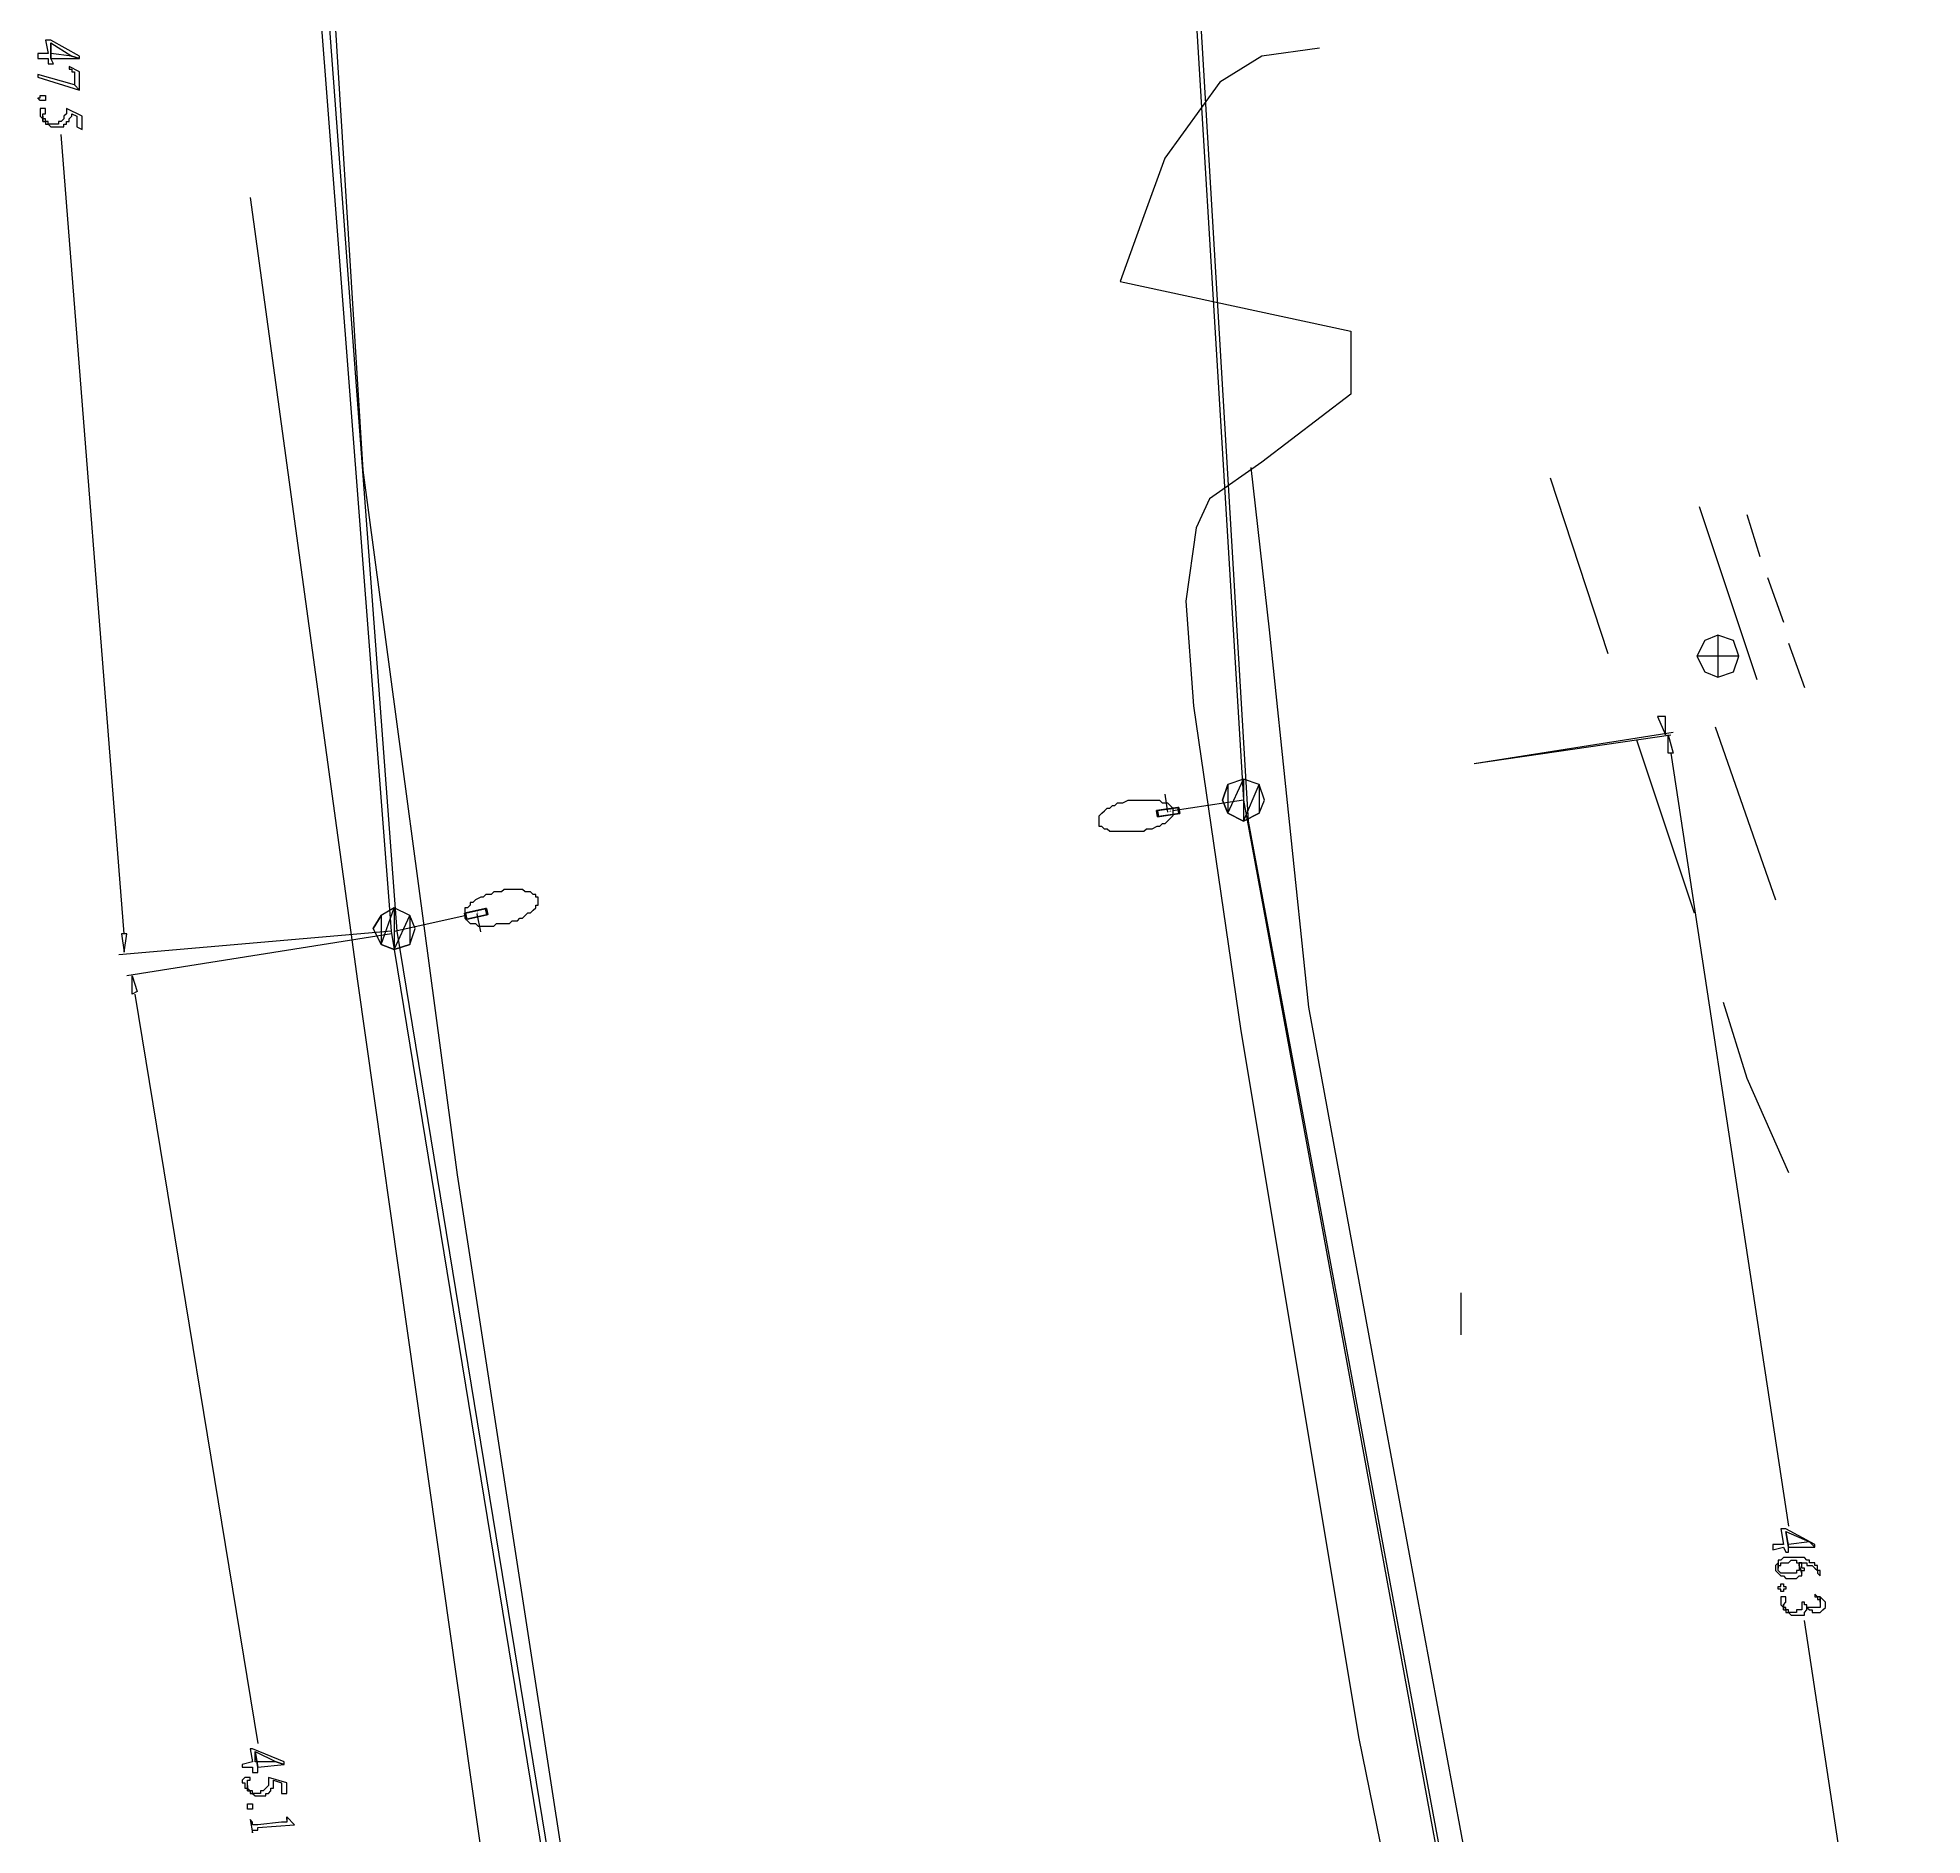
# Model space of a CAD drawing. Extents: x 212106 to 638151, y -1311344 to 1260505.
# Drawn here: x 267105 to 318461, y -919280 to -870281 of the extents above; entities that cross this region are included whole.
import ezdxf

# ---------------------------------------------------------------- set-up
doc = ezdxf.new("R2010")
doc.units = 0
doc.header["$MEASUREMENT"] = 0
for name, color, linetype in [('at_Entity', 7, 'Continuous'), ('DLXLUM01', 3, 'Continuous'), ('DLXLUMEX', 2, 'Continuous'), ('DLXSCENE', 7, 'Continuous')]:
    doc.layers.add(name, color=color, linetype=linetype)

# ---------------------------------------------------------------- blocks, each defined once
blk = doc.blocks.new('*U3')
for p, q in [((250, 123), (-333, 37)), ((-333, 37), (250, 123)), ((-304, 41), (-333, 37)), ((-333, 37), (-304, 41)), ((-333, 37), (-308, -131)), ((-308, -131), (-333, 37)), ((279, 127), (-304, 41)), ((-304, 41), (279, 127)), ((-304, 41), (-279, -127)), ((-279, -127), (-304, 41)), ((279, 127), (250, 123)), ((250, 123), (279, 127)), ((274, -45), (250, 123)), ((250, 123), (274, -45)), ((304, -41), (279, 127)), ((279, 127), (304, -41)), ((-308, -131), (274, -45)), ((274, -45), (-308, -131)), ((-279, -127), (-308, -131)), ((-308, -131), (-279, -127)), ((-279, -127), (304, -41)), ((304, -41), (-279, -127)), ((274, -45), (304, -41)), ((304, -41), (274, -45))]:
    blk.add_line(p, q)
at = {"color": 1}
blk.add_line((-29, -4), (-102, 490), dxfattribs=at)
at = {"layer": 'DLXLUMEX', "color": 7}
blk.add_text('1', height=100, dxfattribs=at).set_placement((0, 0))
blk = doc.blocks.new('*U28')
for p, q in [((270, 146), (-306, 20)), ((-306, 20), (270, 146)), ((-277, 26), (-306, 20)), ((-306, 20), (-277, 26)), ((-306, 20), (-270, -146)), ((-270, -146), (-306, 20)), ((299, 152), (-277, 26)), ((-277, 26), (299, 152)), ((-277, 26), (-241, -140)), ((-241, -140), (-277, 26)), ((270, 146), (299, 152)), ((299, 152), (270, 146)), ((306, -20), (270, 146)), ((270, 146), (306, -20)), ((335, -14), (299, 152)), ((299, 152), (335, -14)), ((-270, -146), (306, -20)), ((306, -20), (-270, -146)), ((-270, -146), (-241, -140)), ((-241, -140), (-270, -146)), ((-241, -140), (335, -14)), ((335, -14), (-241, -140)), ((306, -20), (335, -14)), ((335, -14), (306, -20))]:
    blk.add_line(p, q)
at = {"color": 1}
blk.add_line((29, 6), (136, -482), dxfattribs=at)
at = {"layer": 'DLXLUMEX', "color": 7}
blk.add_text('1', height=100, dxfattribs=at).set_placement((0, 0))
blk = doc.blocks.new('*U97')
for p, q in [((-57825, -920233), (-60539, -874732)), ((-84610, -875374), (-81039, -923233)), ((-49468, -965160), (-57825, -920233)), ((-81039, -923233), (-73753, -967732))]:
    blk.add_line(p, q)

msp = doc.modelspace()

# ---------------------------------------------------------------- linework, layer by layer
at = {"layer": 'at_Entity', "color": 1}
for p, q in [((297247, -846136), (299961, -891066)), ((276748, -894638), (273105, -847351)), ((299961, -891066), (308318, -936565)), ((284033, -939136), (276748, -894638)), ((305889, -904494), (305889, -905637))]:
    msp.add_line(p, q, dxfattribs=at)
at = {"layer": 'at_Entity', "color": 0}
for p, q in [((274462, -857782), (275962, -882067)), ((267462, -870353), (267319, -870353)), ((267319, -870353), (267391, -870710)), ((268248, -870781), (267462, -870353)), ((267462, -870853), (267462, -870424)), ((267462, -870424), (268034, -870781)), ((267462, -870710), (267462, -870424)), ((267462, -870424), (267462, -870853)), ((267391, -870710), (267105, -870710)), ((267105, -870710), (267105, -870853)), ((267105, -870853), (267391, -870853)), ((267391, -870853), (267391, -870996)), ((268034, -870781), (267462, -870710)), ((267534, -870996), (267462, -870853)), ((267462, -870853), (268248, -870853)), ((268034, -870781), (268248, -870853)), ((268248, -870853), (268034, -870781)), ((268248, -870853), (268248, -870781)), ((300461, -870781), (299318, -871495)), ((302032, -870567), (300461, -870781)), ((268105, -871567), (267105, -871281)), ((267105, -871281), (267105, -871353)), ((267105, -871353), (267105, -871353)), ((267105, -871353), (268248, -871710)), ((267391, -870996), (267534, -870996)), ((268248, -871210), (267962, -871067)), ((267962, -871067), (267962, -871138)), ((267962, -871138), (268034, -871138)), ((268034, -871138), (268034, -871138)), ((268034, -871138), (268034, -871210)), ((268034, -871210), (268105, -871210)), ((268105, -871210), (268105, -871210)), ((268105, -871210), (268105, -871210)), ((268105, -871210), (268105, -871281)), ((268105, -871281), (268105, -871281)), ((268105, -871281), (268105, -871353)), ((268105, -871353), (268105, -871567)), ((268248, -871710), (268248, -871210)), ((299318, -871495), (297818, -873567)), ((267176, -871995), (267105, -871924)), ((267105, -871924), (267105, -871924)), ((267105, -871924), (267176, -871924)), ((267176, -871924), (267176, -871853)), ((267176, -871853), (267176, -871853)), ((267176, -871853), (267176, -871853)), ((267176, -871853), (267248, -871853)), ((267248, -871995), (267176, -871995)), ((267176, -871995), (267176, -871995)), ((267176, -871995), (267176, -871995)), ((267176, -871995), (267176, -871995)), ((267248, -871853), (267248, -871853)), ((267248, -871853), (267248, -871853)), ((267248, -871853), (267319, -871853)), ((267319, -871995), (267248, -871995)), ((267248, -871995), (267248, -871995)), ((267248, -871995), (267248, -871995)), ((267319, -871853), (267319, -871853)), ((267319, -871853), (267319, -871924)), ((267319, -871924), (267319, -871995)), ((267319, -871924), (267319, -871924)), ((267319, -871924), (267319, -871924)), ((267319, -871924), (267319, -871924)), ((267319, -871924), (267319, -871924)), ((268248, -871710), (268105, -871567)), ((268105, -871567), (268248, -871710)), ((268248, -871710), (268248, -871710)), ((267248, -872210), (267176, -872210)), ((267176, -872210), (267176, -872210)), ((267176, -872210), (267176, -872281)), ((267176, -872281), (267176, -872281)), ((267176, -872281), (267176, -872281)), ((267176, -872281), (267176, -872353)), ((267176, -872353), (267176, -872353)), ((267176, -872353), (267176, -872424)), ((267176, -872424), (267176, -872424)), ((267176, -872424), (267176, -872424)), ((267176, -872424), (267248, -872495)), ((267319, -872210), (267248, -872210)), ((267248, -872210), (267248, -872210)), ((267248, -872210), (267248, -872210)), ((267248, -872424), (267248, -872353)), ((267248, -872353), (267319, -872353)), ((267248, -872567), (267248, -872424)), ((267248, -872424), (267248, -872424)), ((267248, -872424), (267248, -872424)), ((267248, -872495), (267248, -872424)), ((267248, -872424), (267248, -872424)), ((267248, -872424), (267248, -872567)), ((267248, -872495), (267248, -872495)), ((267248, -872495), (267248, -872495)), ((267248, -872495), (267248, -872567)), ((267319, -872495), (267248, -872495)), ((267319, -872210), (267319, -872210)), ((267319, -872210), (267319, -872210)), ((267319, -872281), (267319, -872210)), ((267319, -872353), (267319, -872281)), ((267319, -872281), (267319, -872281)), ((267319, -872281), (267319, -872281)), ((267319, -872281), (267319, -872281)), ((267319, -872567), (267319, -872495)), ((267319, -872495), (267319, -872495)), ((267819, -872495), (267748, -872567)), ((267891, -872353), (267819, -872424)), ((267819, -872424), (267819, -872424)), ((267819, -872424), (267819, -872424)), ((267819, -872424), (267819, -872495)), ((267819, -872495), (267819, -872495)), ((267819, -872495), (267819, -872495)), ((268319, -872424), (267891, -872210)), ((267891, -872210), (267891, -872210)), ((267891, -872210), (267891, -872281)), ((267891, -872281), (267891, -872281)), ((267891, -872281), (267891, -872353)), ((267891, -872353), (267891, -872353)), ((267891, -872353), (267891, -872353)), ((267962, -872495), (268034, -872424)), ((267962, -872567), (267962, -872495)), ((267962, -872495), (267962, -872495)), ((268034, -872424), (268034, -872353)), ((268034, -872353), (268034, -872353)), ((268034, -872353), (268176, -872424)), ((268034, -872424), (268034, -872424)), ((268034, -872424), (268034, -872424)), ((268176, -872424), (268176, -872710)), ((268319, -872781), (268319, -872424)), ((267248, -872567), (267248, -872567)), ((267248, -872567), (267319, -872567)), ((267391, -872567), (267319, -872567)), ((267319, -872567), (267319, -872567)), ((267319, -872567), (267319, -872638)), ((267319, -872638), (267319, -872638)), ((267319, -872638), (267391, -872638)), ((267391, -872638), (267391, -872567)), ((267462, -872638), (267391, -872638)), ((267391, -872638), (267391, -872638)), ((267391, -872638), (267462, -872710)), ((267534, -872638), (267462, -872638)), ((267462, -872638), (267462, -872638)), ((267462, -872710), (267462, -872710)), ((267462, -872710), (267462, -872710)), ((267462, -872710), (267462, -872710)), ((267462, -872710), (267534, -872710)), ((267605, -872638), (267534, -872638)), ((267534, -872638), (267534, -872638)), ((267534, -872638), (267534, -872638)), ((267534, -872710), (267534, -872710)), ((267534, -872710), (267605, -872710)), ((267676, -872638), (267605, -872638)), ((267605, -872638), (267605, -872638)), ((267605, -872710), (267605, -872710)), ((267605, -872710), (267676, -872710)), ((267748, -872567), (267676, -872567)), ((267676, -872567), (267676, -872638)), ((267676, -872710), (267676, -872710)), ((267676, -872710), (267748, -872710)), ((267748, -872567), (267748, -872567)), ((267748, -872567), (267748, -872567)), ((267748, -872567), (267748, -872567)), ((267748, -872710), (267748, -872710)), ((267748, -872710), (267748, -872710)), ((267748, -872710), (267819, -872710)), ((269462, -894709), (267748, -872924)), ((267819, -872710), (267819, -872638)), ((267819, -872638), (267891, -872638)), ((267891, -872638), (267891, -872567)), ((267891, -872567), (267962, -872567)), ((267891, -872638), (267891, -872638)), ((267891, -872638), (267891, -872638)), ((267962, -872567), (267962, -872567)), ((267962, -872567), (267962, -872567)), ((268176, -872710), (268319, -872781)), ((297818, -873567), (297247, -875138)), ((272891, -874638), (275819, -895995)), ((297247, -875138), (296604, -876924)), ((296604, -876924), (302890, -878281)), ((302890, -878281), (302890, -879995)), ((302890, -879995), (300461, -881852)), ((275962, -882067), (278533, -901280)), ((300461, -881852), (299033, -882852)), ((300675, -886424), (300175, -881995)), ((308318, -882281), (309889, -887066)), ((299033, -882852), (298675, -883638)), ((313961, -887781), (312389, -883067)), ((313675, -883281), (314032, -884424)), ((298675, -883638), (298390, -885638)), ((314246, -884995), (314675, -886209)), ((298390, -885638), (298604, -888495)), ((301747, -896709), (300675, -886424)), ((312532, -886709), (312318, -887138)), ((312889, -886566), (312532, -886709)), ((313318, -886709), (312889, -886566)), ((312889, -886566), (312889, -887709)), ((313461, -887138), (313318, -886709)), ((314818, -886781), (315246, -887995)), ((312318, -887138), (312532, -887566)), ((313461, -887138), (312318, -887138)), ((313318, -887566), (313461, -887138)), ((312532, -887566), (312889, -887709)), ((312889, -887709), (313318, -887566)), ((312889, -887709), (312889, -887709)), ((298604, -888495), (299890, -897352)), ((311461, -888781), (311246, -888781)), ((311246, -888781), (311461, -889281)), ((311461, -889281), (311461, -888781)), ((306247, -890066), (311675, -889209)), ((306247, -890066), (311604, -889281)), ((310675, -889424), (312246, -894138)), ((311532, -889781), (311532, -889281)), ((311532, -889281), (311675, -889781)), ((312818, -889066), (314461, -893781)), ((311675, -889781), (311532, -889781)), ((311604, -889781), (314818, -910851)), ((299961, -890495), (299533, -890638)), ((299961, -890495), (299533, -890638)), ((299533, -891423), (299961, -890495)), ((299533, -891423), (299961, -890495)), ((299961, -890495), (299533, -890638)), ((299961, -890495), (299533, -890638)), ((299961, -890495), (299533, -890638)), ((299533, -891423), (299961, -890495)), ((299533, -891423), (299961, -890495)), ((299961, -890495), (299533, -890638)), ((300390, -890638), (299961, -890495)), ((300390, -890638), (299961, -890495)), ((299961, -890495), (299961, -891638)), ((299961, -890495), (299961, -891638)), ((300390, -890638), (299961, -890495)), ((300390, -890638), (299961, -890495)), ((300390, -890638), (299961, -890495)), ((299961, -890495), (299961, -891638)), ((299961, -890495), (299961, -891638)), ((300390, -890638), (299961, -890495)), ((299533, -890638), (299390, -891066)), ((299390, -891066), (299533, -890638)), ((299533, -890638), (299390, -891066)), ((299533, -890638), (299390, -891066)), ((299390, -891066), (299533, -890638)), ((299533, -890638), (299390, -891066)), ((299533, -890638), (299533, -891423)), ((299533, -890638), (299533, -891423)), ((299533, -890638), (299533, -891423)), ((299533, -890638), (299533, -891423)), ((299961, -891638), (300390, -890638)), ((299961, -891638), (300390, -890638)), ((299961, -891638), (300390, -890638)), ((299961, -891638), (300390, -890638)), ((300533, -891066), (300390, -890638)), ((300533, -891066), (300390, -890638)), ((300390, -890638), (300390, -891423)), ((300390, -890638), (300390, -891423)), ((300533, -891066), (300390, -890638)), ((300533, -891066), (300390, -890638)), ((300533, -891066), (300390, -890638)), ((300390, -890638), (300390, -891423)), ((300390, -890638), (300390, -891423)), ((300533, -891066), (300390, -890638)), ((296033, -891495), (296104, -891423)), ((296033, -891638), (296033, -891495)), ((296104, -891423), (296176, -891352)), ((296176, -891352), (296247, -891281)), ((296247, -891281), (296318, -891281)), ((296318, -891281), (296390, -891209)), ((296390, -891209), (296461, -891209)), ((296461, -891209), (296533, -891138)), ((296533, -891138), (296604, -891138)), ((296604, -891138), (296675, -891138)), ((296675, -891138), (296818, -891066)), ((296818, -891066), (296890, -891066)), ((296890, -891066), (296961, -891066)), ((296961, -891066), (297104, -891066)), ((297104, -891066), (297175, -891066)), ((297175, -891066), (297247, -891066)), ((297247, -891066), (297390, -891066)), ((297390, -891066), (297461, -891066)), ((297461, -891066), (297533, -891066)), ((297533, -891066), (297604, -891066)), ((297604, -891066), (297675, -891066)), ((297675, -891066), (297747, -891138)), ((297747, -891138), (297818, -891138)), ((297818, -891138), (297890, -891138)), ((297890, -891138), (297961, -891209)), ((297961, -891209), (298033, -891281)), ((298033, -891495), (297961, -891566)), ((299961, -891066), (298033, -891352)), ((298033, -891281), (298033, -891352)), ((298033, -891352), (298033, -891423)), ((298033, -891423), (298033, -891495)), ((299390, -891066), (299533, -891423)), ((299533, -891423), (299390, -891066)), ((299390, -891066), (299533, -891423)), ((299390, -891066), (299533, -891423)), ((299533, -891423), (299390, -891066)), ((299390, -891066), (299533, -891423)), ((299533, -891423), (299961, -891638)), ((299961, -891638), (299533, -891423)), ((299533, -891423), (299961, -891638)), ((299533, -891423), (299961, -891638)), ((299961, -891638), (299533, -891423)), ((299533, -891423), (299961, -891638)), ((299961, -891638), (300390, -891423)), ((300390, -891423), (299961, -891638)), ((299961, -891638), (300390, -891423)), ((299961, -891638), (300390, -891423)), ((300390, -891423), (299961, -891638)), ((299961, -891638), (300390, -891423)), ((300390, -891423), (300533, -891066)), ((300390, -891423), (300533, -891066)), ((300390, -891423), (300533, -891066)), ((300390, -891423), (300533, -891066)), ((300390, -891423), (300533, -891066)), ((300390, -891423), (300533, -891066)), ((296033, -891709), (296033, -891638)), ((296033, -891638), (296033, -891638)), ((296033, -891781), (296033, -891709)), ((296104, -891781), (296033, -891781)), ((296176, -891852), (296104, -891781)), ((296247, -891852), (296176, -891852)), ((296318, -891923), (296247, -891852)), ((296390, -891923), (296318, -891923)), ((296461, -891923), (296390, -891923)), ((296533, -891923), (296461, -891923)), ((296675, -891923), (296533, -891923)), ((296747, -891923), (296675, -891923)), ((296818, -891923), (296747, -891923)), ((296890, -891923), (296818, -891923)), ((297033, -891923), (296890, -891923)), ((297104, -891923), (297033, -891923)), ((297247, -891923), (297104, -891923)), ((297318, -891852), (297247, -891923)), ((297390, -891852), (297318, -891852)), ((297461, -891852), (297390, -891852)), ((297604, -891781), (297461, -891852)), ((297675, -891781), (297604, -891781)), ((297747, -891709), (297675, -891781)), ((297818, -891709), (297747, -891709)), ((297890, -891638), (297818, -891709)), ((297961, -891566), (297890, -891638)), ((299961, -891638), (299961, -891638)), ((299961, -891638), (299961, -891638)), ((299961, -891638), (299961, -891638)), ((279533, -893566), (279462, -893638)), ((279605, -893566), (279533, -893566)), ((279747, -893566), (279605, -893566)), ((279819, -893495), (279747, -893566)), ((279962, -893495), (279819, -893495)), ((280033, -893495), (279962, -893495)), ((280176, -893495), (280033, -893495)), ((280247, -893495), (280176, -893495)), ((280319, -893495), (280247, -893495)), ((280390, -893566), (280319, -893495)), ((280533, -893566), (280390, -893566)), ((280605, -893638), (280533, -893566)), ((276819, -893995), (276462, -894209)), ((276819, -893995), (276462, -894209)), ((276462, -894995), (276819, -893995)), ((276462, -894995), (276819, -893995)), ((276819, -893995), (276462, -894209)), ((276819, -893995), (276462, -894209)), ((276819, -893995), (276462, -894209)), ((276462, -894995), (276819, -893995)), ((276462, -894995), (276819, -893995)), ((276819, -893995), (276462, -894209)), ((277248, -894209), (276819, -893995)), ((277248, -894209), (276819, -893995)), ((276819, -893995), (276819, -895138)), ((276819, -893995), (276819, -895138)), ((277248, -894209), (276819, -893995)), ((277248, -894209), (276819, -893995)), ((277248, -894209), (276819, -893995)), ((276819, -893995), (276819, -895138)), ((276819, -893995), (276819, -895138)), ((277248, -894209), (276819, -893995)), ((278819, -893995), (278747, -893995)), ((278747, -893995), (278747, -894066)), ((278747, -894066), (278747, -894138)), ((278890, -893923), (278819, -893995)), ((278962, -893852), (278890, -893852)), ((278890, -893852), (278890, -893923)), ((279033, -893781), (278962, -893852)), ((279176, -893709), (279033, -893781)), ((279247, -893709), (279176, -893709)), ((279319, -893638), (279247, -893709)), ((279462, -893638), (279319, -893638)), ((280533, -894138), (280605, -894066)), ((280676, -893638), (280605, -893638)), ((280605, -894066), (280676, -893995)), ((280676, -893709), (280676, -893638)), ((280747, -893709), (280676, -893709)), ((280676, -893995), (280676, -893923)), ((280676, -893923), (280747, -893923)), ((280747, -893781), (280747, -893709)), ((280747, -893852), (280747, -893781)), ((280747, -893781), (280747, -893781)), ((280747, -893923), (280747, -893852)), ((276462, -894209), (276248, -894566)), ((276248, -894566), (276462, -894209)), ((276462, -894209), (276248, -894566)), ((276462, -894209), (276248, -894566)), ((276248, -894566), (276462, -894209)), ((276462, -894209), (276248, -894566)), ((276248, -894566), (276462, -894995)), ((276462, -894995), (276248, -894566)), ((276248, -894566), (276462, -894995)), ((276248, -894566), (276462, -894995)), ((276462, -894995), (276248, -894566)), ((276248, -894566), (276462, -894995)), ((276462, -894209), (276462, -894995)), ((276462, -894209), (276462, -894995)), ((276462, -894209), (276462, -894995)), ((276462, -894209), (276462, -894995)), ((276819, -895138), (277248, -894209)), ((276819, -895138), (277248, -894209)), ((276819, -895138), (277248, -894209)), ((276819, -895138), (277248, -894209)), ((276819, -894638), (278747, -894209)), ((277390, -894566), (277248, -894209)), ((277390, -894566), (277248, -894209)), ((277248, -894209), (277248, -894995)), ((277248, -894209), (277248, -894995)), ((277390, -894566), (277248, -894209)), ((277390, -894566), (277248, -894209)), ((277390, -894566), (277248, -894209)), ((277248, -894209), (277248, -894995)), ((277248, -894209), (277248, -894995)), ((277390, -894566), (277248, -894209)), ((277248, -894995), (277390, -894566)), ((277248, -894995), (277390, -894566)), ((277248, -894995), (277390, -894566)), ((277248, -894995), (277390, -894566)), ((277248, -894995), (277390, -894566)), ((277248, -894995), (277390, -894566)), ((278747, -894138), (278747, -894209)), ((278747, -894209), (278747, -894281)), ((278747, -894281), (278819, -894352)), ((278819, -894352), (278890, -894423)), ((278890, -894423), (278962, -894423)), ((278962, -894423), (279033, -894423)), ((279033, -894423), (279105, -894495)), ((279105, -894495), (279247, -894495)), ((279247, -894495), (279319, -894495)), ((279319, -894495), (279390, -894495)), ((279390, -894495), (279533, -894495)), ((279533, -894495), (279605, -894423)), ((279605, -894423), (279747, -894423)), ((279747, -894423), (279819, -894423)), ((279819, -894423), (279962, -894423)), ((279962, -894423), (280033, -894352)), ((280033, -894352), (280176, -894352)), ((280176, -894352), (280247, -894281)), ((280247, -894281), (280319, -894281)), ((280319, -894281), (280390, -894209)), ((280390, -894209), (280462, -894138)), ((280462, -894138), (280533, -894138)), ((276748, -894638), (269319, -895280)), ((269533, -894709), (269391, -894709)), ((269391, -894709), (269462, -895209)), ((269462, -895209), (269533, -894709)), ((276748, -894709), (269533, -895852)), ((276462, -894995), (276819, -895138)), ((276819, -895138), (276462, -894995)), ((276462, -894995), (276819, -895138)), ((276462, -894995), (276819, -895138)), ((276819, -895138), (276462, -894995)), ((276462, -894995), (276819, -895138)), ((276819, -895138), (277248, -894995)), ((277248, -894995), (276819, -895138)), ((276819, -895138), (277248, -894995)), ((276819, -895138), (277248, -894995)), ((277248, -894995), (276819, -895138)), ((276819, -895138), (277248, -894995)), ((276819, -895138), (276819, -895138)), ((276819, -895138), (276819, -895138)), ((276819, -895138), (276819, -895138)), ((269676, -896352), (269676, -895852)), ((269676, -895852), (269819, -896280)), ((275819, -895995), (277390, -907066)), ((269819, -896280), (269676, -896352)), ((269748, -896352), (273105, -916780)), ((313032, -896566), (313675, -898638)), ((303818, -907994), (301747, -896709)), ((299890, -897352), (303104, -916637)), ((313675, -898638), (314818, -901209)), ((278533, -901280), (283533, -933708)), ((277390, -907066), (280605, -929708)), ((307604, -928422), (303818, -907994)), ((314746, -910923), (314604, -910923)), ((314604, -910923), (314675, -911351)), ((315532, -911351), (314746, -910923)), ((314818, -911423), (314746, -910994)), ((314746, -910994), (315389, -911280)), ((314818, -911351), (314746, -910994)), ((314746, -910994), (314818, -911423)), ((314675, -911351), (314389, -911351)), ((314389, -911351), (314389, -911494)), ((314389, -911494), (314675, -911423)), ((314675, -911423), (314746, -911566)), ((315389, -911280), (314818, -911351)), ((314818, -911566), (314818, -911423)), ((314818, -911423), (315532, -911423)), ((315389, -911280), (315532, -911423)), ((315532, -911423), (315389, -911280)), ((315532, -911423), (315532, -911351)), ((314532, -911851), (314461, -911923)), ((314461, -911923), (314461, -911923)), ((314461, -911923), (314461, -911923)), ((314461, -911923), (314461, -911994)), ((314461, -911994), (314461, -911994)), ((314461, -911994), (314461, -911994)), ((314461, -911994), (314461, -912066)), ((314461, -912066), (314461, -912066)), ((314461, -912066), (314532, -912137)), ((314604, -911780), (314532, -911780)), ((314532, -911780), (314532, -911780)), ((314532, -911780), (314532, -911851)), ((314532, -911994), (314532, -911851)), ((314532, -911851), (314532, -911851)), ((314532, -911851), (314532, -911851)), ((314532, -911851), (314532, -911994)), ((314532, -911994), (314532, -911923)), ((314532, -911923), (314532, -911923)), ((314532, -911923), (314532, -911923)), ((314532, -911923), (314604, -911923)), ((314532, -912066), (314532, -911994)), ((314532, -911994), (314532, -911994)), ((314532, -911994), (314532, -911994)), ((314604, -912137), (314532, -912066)), ((314532, -912066), (314532, -912066)), ((314532, -912066), (314532, -912066)), ((314675, -911709), (314604, -911780)), ((314604, -911780), (314604, -911780)), ((314604, -911923), (314604, -911851)), ((314604, -911851), (314675, -911851)), ((314604, -911923), (314604, -911923)), ((314746, -911709), (314675, -911709)), ((314675, -911709), (314675, -911709)), ((314675, -911709), (314675, -911709)), ((314675, -911851), (314675, -911851)), ((314675, -911851), (314675, -911851)), ((314675, -911851), (314746, -911851)), ((314746, -911566), (314818, -911566)), ((314818, -911709), (314746, -911709)), ((314746, -911709), (314746, -911709)), ((314746, -911851), (314746, -911851)), ((314746, -911851), (314818, -911851)), ((314889, -911709), (314818, -911709)), ((314818, -911709), (314818, -911709)), ((314818, -911851), (314889, -911780)), ((314818, -911851), (314818, -911851)), ((314961, -911709), (314889, -911709)), ((314889, -911709), (314889, -911709)), ((314889, -911709), (314889, -911709)), ((314889, -911780), (314889, -911780)), ((314889, -911780), (314889, -911780)), ((314889, -911780), (314889, -911780)), ((314889, -911780), (314961, -911780)), ((315032, -911709), (314961, -911709)), ((314961, -911709), (314961, -911709)), ((314961, -911780), (314961, -911780)), ((314961, -911780), (315032, -911780)), ((315103, -911709), (315032, -911709)), ((315032, -911709), (315032, -911709)), ((315032, -911780), (315032, -911851)), ((315032, -911851), (315103, -911851)), ((315103, -912066), (315032, -912066)), ((315032, -912066), (315032, -912137)), ((315175, -911709), (315103, -911709)), ((315103, -911709), (315103, -911709)), ((315175, -911851), (315103, -911851)), ((315103, -911851), (315103, -911851)), ((315103, -911851), (315103, -911923)), ((315103, -911851), (315103, -911851)), ((315103, -911851), (315103, -911923)), ((315103, -911923), (315103, -911851)), ((315103, -911851), (315103, -911851)), ((315103, -911851), (315175, -911851)), ((315175, -912137), (315103, -911923)), ((315103, -911923), (315103, -912066)), ((315103, -911923), (315103, -911923)), ((315103, -911923), (315103, -911923)), ((315103, -911923), (315175, -912137)), ((315103, -911923), (315103, -911923)), ((315246, -911709), (315175, -911709)), ((315175, -911709), (315175, -911709)), ((315175, -911994), (315175, -911851)), ((315175, -911851), (315175, -911851)), ((315175, -911851), (315246, -911851)), ((315246, -911994), (315175, -911994)), ((315175, -911994), (315175, -911994)), ((315175, -912137), (315175, -912066)), ((315175, -912066), (315246, -912066)), ((315318, -911780), (315246, -911709)), ((315246, -911709), (315246, -911709)), ((315246, -911709), (315246, -911709)), ((315246, -911851), (315246, -911851)), ((315246, -911851), (315246, -911851)), ((315246, -911851), (315318, -911851)), ((315246, -912066), (315246, -911994)), ((315246, -912066), (315246, -912066)), ((315389, -911780), (315318, -911780)), ((315318, -911780), (315318, -911780)), ((315318, -911851), (315318, -911851)), ((315318, -911851), (315318, -911923)), ((315318, -911923), (315389, -911923)), ((315389, -911851), (315389, -911780)), ((315389, -911780), (315389, -911780)), ((315461, -911851), (315389, -911851)), ((315389, -911923), (315389, -911923)), ((315389, -911923), (315461, -911923)), ((315532, -911851), (315461, -911851)), ((315461, -911851), (315461, -911851)), ((315461, -911923), (315461, -911923)), ((315461, -911923), (315461, -911923)), ((315461, -911923), (315532, -911994)), ((315532, -911923), (315532, -911851)), ((315603, -911923), (315532, -911923)), ((315532, -911923), (315532, -911923)), ((315532, -911994), (315532, -911994)), ((315532, -911994), (315532, -911994)), ((315532, -911994), (315603, -912066)), ((315603, -912066), (315603, -911923)), ((315675, -912066), (315603, -912066)), ((315603, -912066), (315603, -912066)), ((315603, -912066), (315603, -912066)), ((315603, -912066), (315603, -912066)), ((315603, -912066), (315603, -912137)), ((315675, -912209), (315675, -912066)), ((314532, -912137), (314532, -912137)), ((314532, -912137), (314532, -912137)), ((314532, -912137), (314532, -912137)), ((314532, -912137), (314604, -912209)), ((314532, -912566), (314532, -912494)), ((314532, -912494), (314532, -912494)), ((314532, -912494), (314604, -912494)), ((314604, -912566), (314532, -912566)), ((314532, -912566), (314532, -912566)), ((314532, -912566), (314532, -912566)), ((314675, -912137), (314604, -912137)), ((314604, -912137), (314604, -912137)), ((314604, -912137), (314604, -912137)), ((314604, -912209), (314604, -912209)), ((314604, -912209), (314675, -912209)), ((314604, -912494), (314604, -912423)), ((314604, -912423), (314604, -912423)), ((314604, -912423), (314675, -912423)), ((314604, -912494), (314604, -912494)), ((314604, -912637), (314604, -912566)), ((314604, -912566), (314604, -912566)), ((314746, -912137), (314675, -912137)), ((314675, -912137), (314675, -912137)), ((314675, -912209), (314675, -912209)), ((314675, -912209), (314675, -912209)), ((314675, -912209), (314746, -912280)), ((314675, -912423), (314675, -912494)), ((314675, -912494), (314675, -912494)), ((314675, -912494), (314746, -912494)), ((314746, -912566), (314675, -912566)), ((314675, -912566), (314675, -912637)), ((314818, -912137), (314746, -912137)), ((314746, -912137), (314746, -912137)), ((314746, -912280), (314746, -912280)), ((314746, -912280), (314818, -912280)), ((314746, -912494), (314746, -912566)), ((314746, -912494), (314746, -912494)), ((314746, -912494), (314746, -912494)), ((314746, -912494), (314746, -912494)), ((314746, -912494), (314746, -912494)), ((314889, -912137), (314818, -912137)), ((314818, -912137), (314818, -912137)), ((314818, -912137), (314818, -912137)), ((314818, -912280), (314818, -912280)), ((314818, -912280), (314818, -912280)), ((314818, -912280), (314889, -912280)), ((314961, -912137), (314889, -912137)), ((314889, -912137), (314889, -912137)), ((314889, -912280), (314889, -912280)), ((314889, -912280), (314961, -912280)), ((315032, -912137), (314961, -912137)), ((314961, -912137), (314961, -912137)), ((314961, -912280), (314961, -912280)), ((314961, -912280), (315032, -912280)), ((315032, -912137), (315032, -912137)), ((315032, -912280), (315103, -912209)), ((315032, -912280), (315032, -912280)), ((315103, -912209), (315103, -912209)), ((315103, -912209), (315103, -912209)), ((315103, -912209), (315175, -912209)), ((315175, -912209), (315175, -912137)), ((315175, -912137), (315175, -912137)), ((315175, -912137), (315175, -912137)), ((315603, -912137), (315603, -912137)), ((315603, -912137), (315675, -912209)), ((315675, -912209), (315675, -912209)), ((315675, -912209), (315675, -912209)), ((314675, -912637), (314604, -912637)), ((314675, -912780), (314604, -912780)), ((314604, -912780), (314604, -912851)), ((314604, -912851), (314604, -912851)), ((314604, -912851), (314604, -912851)), ((314604, -912851), (314604, -912923)), ((314604, -912923), (314604, -912923)), ((314604, -912923), (314604, -912994)), ((314604, -912994), (314604, -912994)), ((314604, -912994), (314604, -912994)), ((314604, -912994), (314675, -913066)), ((314746, -912780), (314675, -912780)), ((314675, -912780), (314675, -912780)), ((314675, -912780), (314675, -912780)), ((314675, -912994), (314746, -912923)), ((314675, -913137), (314675, -912994)), ((314675, -912994), (314675, -912994)), ((314675, -912994), (314675, -912994)), ((314675, -912994), (314675, -912994)), ((314675, -913066), (314675, -912994)), ((314675, -912994), (314675, -913137)), ((314675, -913066), (314675, -913066)), ((314675, -913066), (314675, -913137)), ((314746, -913066), (314675, -913066)), ((314746, -912851), (314746, -912780)), ((314746, -912923), (314746, -912851)), ((314746, -912851), (314746, -912851)), ((314746, -912851), (314746, -912851)), ((314746, -912851), (314746, -912851)), ((314746, -912923), (314746, -912923)), ((314746, -912923), (314746, -912923)), ((314746, -913137), (314746, -913066)), ((315246, -912923), (315175, -912923)), ((315175, -912923), (315175, -912923)), ((315175, -912923), (315175, -912923)), ((315175, -912923), (315175, -912994)), ((315175, -912994), (315175, -912994)), ((315175, -912994), (315175, -912994)), ((315175, -912994), (315175, -913066)), ((315175, -913066), (315175, -913066)), ((315175, -913066), (315175, -913066)), ((315175, -913066), (315175, -913137)), ((315246, -912994), (315246, -912923)), ((315246, -912923), (315246, -912923)), ((315246, -912923), (315246, -912923)), ((315318, -912994), (315246, -912994)), ((315246, -912994), (315246, -912994)), ((315318, -913066), (315318, -912994)), ((315318, -912994), (315318, -912994)), ((315389, -913066), (315318, -913066)), ((315318, -913137), (315318, -913066)), ((315318, -913066), (315318, -913066)), ((315318, -913066), (315389, -913137)), ((315461, -913066), (315389, -913066)), ((315389, -913066), (315389, -913066)), ((315389, -913066), (315389, -913066)), ((315389, -913066), (315389, -913066)), ((315532, -913066), (315461, -913066)), ((315461, -913066), (315461, -913066)), ((315603, -912780), (315532, -912709)), ((315532, -912709), (315532, -912709)), ((315532, -912709), (315532, -912780)), ((315532, -912780), (315532, -912780)), ((315532, -912780), (315532, -912780)), ((315532, -912780), (315603, -912780)), ((315603, -913066), (315532, -913066)), ((315532, -913066), (315532, -913066)), ((315675, -912780), (315603, -912780)), ((315603, -912780), (315603, -912780)), ((315603, -912780), (315603, -912780)), ((315603, -912780), (315603, -912851)), ((315603, -912851), (315675, -912851)), ((315675, -913066), (315603, -913066)), ((315603, -913066), (315603, -913066)), ((315603, -913066), (315603, -913066)), ((315675, -912923), (315675, -912780)), ((315746, -912851), (315675, -912780)), ((315675, -912780), (315675, -912780)), ((315675, -912780), (315675, -912923)), ((315675, -912851), (315675, -912851)), ((315675, -912851), (315675, -912923)), ((315675, -912923), (315675, -912923)), ((315675, -912923), (315675, -912923)), ((315675, -912923), (315675, -912994)), ((315675, -912994), (315675, -912994)), ((315675, -912994), (315675, -912994)), ((315675, -912994), (315675, -913066)), ((315818, -912923), (315746, -912851)), ((315746, -912851), (315746, -912851)), ((315746, -912851), (315746, -912851)), ((315746, -912851), (315746, -912851)), ((315746, -913137), (315818, -913066)), ((315818, -912994), (315818, -912923)), ((315818, -913066), (315818, -912994)), ((315818, -912994), (315818, -912994)), ((315818, -912994), (315818, -912994)), ((315818, -913066), (315818, -913066)), ((314675, -913137), (314675, -913137)), ((314675, -913137), (314675, -913137)), ((314675, -913137), (314746, -913137)), ((314818, -913137), (314746, -913137)), ((314746, -913137), (314746, -913137)), ((314746, -913137), (314746, -913208)), ((314746, -913208), (314746, -913208)), ((314746, -913208), (314818, -913208)), ((314818, -913208), (314818, -913137)), ((314818, -913137), (314818, -913137)), ((314818, -913137), (314818, -913137)), ((314889, -913208), (314818, -913208)), ((314818, -913208), (314818, -913208)), ((314818, -913208), (314818, -913208)), ((314818, -913208), (314889, -913280)), ((314961, -913208), (314889, -913208)), ((314889, -913208), (314889, -913208)), ((314889, -913280), (314889, -913280)), ((314889, -913280), (314961, -913280)), ((315032, -913208), (314961, -913208)), ((314961, -913208), (314961, -913208)), ((314961, -913208), (314961, -913208)), ((314961, -913280), (314961, -913280)), ((314961, -913280), (315032, -913280)), ((315103, -913137), (315032, -913137)), ((315032, -913137), (315032, -913208)), ((315032, -913280), (315032, -913280)), ((315032, -913280), (315032, -913280)), ((315032, -913280), (315103, -913280)), ((315175, -913137), (315103, -913137)), ((315103, -913137), (315103, -913137)), ((315103, -913137), (315103, -913137)), ((315103, -913280), (315103, -913280)), ((315103, -913280), (315175, -913280)), ((315175, -913280), (315175, -913280)), ((315175, -913280), (315246, -913280)), ((315246, -913208), (315318, -913137)), ((315246, -913280), (315246, -913208)), ((315246, -913208), (315246, -913208)), ((315246, -913208), (315246, -913208)), ((318461, -934494), (315246, -913423)), ((315318, -913137), (315318, -913137)), ((315318, -913137), (315318, -913137)), ((315389, -913137), (315389, -913137)), ((315389, -913137), (315461, -913137)), ((315461, -913137), (315461, -913208)), ((315461, -913208), (315461, -913208)), ((315461, -913208), (315532, -913208)), ((315532, -913208), (315532, -913208)), ((315532, -913208), (315603, -913208)), ((315603, -913208), (315603, -913208)), ((315603, -913208), (315603, -913208)), ((315603, -913208), (315675, -913208)), ((315675, -913208), (315746, -913137)), ((315675, -913208), (315675, -913208)), ((315746, -913137), (315746, -913137)), ((315746, -913137), (315746, -913137)), ((315746, -913137), (315746, -913137)), ((315746, -913137), (315746, -913137)), ((303104, -916637), (308032, -940850)), ((272962, -916923), (272891, -916923)), ((272891, -916923), (272962, -917280)), ((273819, -917280), (272962, -916923)), ((273105, -917423), (273033, -916994)), ((273033, -916994), (273605, -917280)), ((273033, -917280), (273033, -916994)), ((273033, -916994), (273105, -917423)), ((272962, -917280), (272676, -917351)), ((272676, -917351), (272676, -917423)), ((272676, -917423), (272962, -917423)), ((272748, -917708), (272676, -917780)), ((272819, -917708), (272748, -917708)), ((272748, -917708), (272748, -917708)), ((272748, -917708), (272748, -917708)), ((272748, -917708), (272748, -917708)), ((272891, -917708), (272819, -917708)), ((272819, -917708), (272819, -917708)), ((272819, -917708), (272819, -917708)), ((272891, -917780), (272891, -917708)), ((272962, -917423), (272962, -917565)), ((272962, -917565), (273105, -917565)), ((273605, -917280), (273033, -917280)), ((273105, -917423), (273819, -917351)), ((273105, -917565), (273105, -917423)), ((273890, -917851), (273390, -917708)), ((273390, -917708), (273390, -917708)), ((273390, -917708), (273390, -917708)), ((273390, -917708), (273390, -917780)), ((273605, -917280), (273819, -917351)), ((273819, -917351), (273605, -917280)), ((273819, -917351), (273819, -917280)), ((272676, -917780), (272676, -917780)), ((272676, -917780), (272676, -917851)), ((272676, -917851), (272676, -917851)), ((272676, -917851), (272748, -917851)), ((272748, -917851), (272748, -917923)), ((272748, -917923), (272748, -917923)), ((272748, -917923), (272748, -917994)), ((272748, -917994), (272748, -917994)), ((272748, -917994), (272748, -917994)), ((272748, -917994), (272819, -917994)), ((272819, -917851), (272819, -917780)), ((272819, -917780), (272891, -917780)), ((272819, -917923), (272819, -917851)), ((272819, -917851), (272819, -917851)), ((272819, -917851), (272819, -917851)), ((272819, -918065), (272819, -917923)), ((272819, -917923), (272819, -917923)), ((272819, -917923), (272819, -917923)), ((272819, -917994), (272819, -917923)), ((272819, -917923), (272819, -917923)), ((272819, -917923), (272819, -918065)), ((272819, -917994), (272819, -918065)), ((272891, -918065), (272819, -917994)), ((272819, -917994), (272819, -917994)), ((272819, -918065), (272819, -918065)), ((272819, -918065), (272891, -918065)), ((272891, -917780), (272891, -917780)), ((272962, -918065), (272891, -918065)), ((272891, -918065), (272891, -918065)), ((272891, -918065), (272891, -918065)), ((272891, -918065), (272891, -918137)), ((272891, -918137), (272891, -918137)), ((272891, -918137), (272962, -918137)), ((272962, -918137), (272962, -918065)), ((272962, -918065), (272962, -918065)), ((273033, -918137), (272962, -918137)), ((272962, -918137), (272962, -918137)), ((272962, -918137), (272962, -918137)), ((272962, -918137), (273033, -918208)), ((273105, -918137), (273033, -918137)), ((273033, -918137), (273033, -918137)), ((273033, -918208), (273033, -918208)), ((273033, -918208), (273033, -918208)), ((273033, -918208), (273105, -918208)), ((273176, -918137), (273105, -918137)), ((273105, -918137), (273105, -918137)), ((273105, -918208), (273105, -918208)), ((273105, -918208), (273176, -918208)), ((273248, -918065), (273176, -918065)), ((273176, -918065), (273176, -918137)), ((273176, -918208), (273176, -918208)), ((273176, -918208), (273248, -918208)), ((273319, -917994), (273248, -918065)), ((273248, -918065), (273248, -918065)), ((273248, -918065), (273248, -918065)), ((273248, -918065), (273248, -918065)), ((273248, -918208), (273248, -918208)), ((273248, -918208), (273319, -918208)), ((273390, -917923), (273319, -917994)), ((273319, -917994), (273319, -917994)), ((273319, -917994), (273319, -917994)), ((273319, -917994), (273319, -917994)), ((273319, -918208), (273319, -918137)), ((273319, -918137), (273319, -918137)), ((273319, -918137), (273390, -918137)), ((273390, -917780), (273390, -917780)), ((273390, -917780), (273390, -917780)), ((273390, -917780), (273390, -917851)), ((273390, -917851), (273390, -917851)), ((273390, -917851), (273390, -917851)), ((273390, -917851), (273390, -917923)), ((273390, -917923), (273390, -917923)), ((273390, -918137), (273462, -918065)), ((273390, -918137), (273390, -918137)), ((273390, -918137), (273390, -918137)), ((273462, -918065), (273462, -917994)), ((273462, -917994), (273533, -917994)), ((273462, -918065), (273462, -918065)), ((273462, -918065), (273462, -918065)), ((273533, -917851), (273533, -917780)), ((273533, -917780), (273533, -917780)), ((273533, -917780), (273748, -917851)), ((273533, -917923), (273533, -917851)), ((273533, -917851), (273533, -917851)), ((273533, -917994), (273533, -917923)), ((273533, -917923), (273533, -917923)), ((273533, -917923), (273533, -917923)), ((273533, -917994), (273533, -917994)), ((273748, -917851), (273748, -918137)), ((273748, -918137), (273890, -918137)), ((273890, -918137), (273890, -917851)), ((272819, -918494), (272819, -918423)), ((272819, -918423), (272891, -918423)), ((272819, -918565), (272819, -918494)), ((272819, -918494), (272819, -918494)), ((272819, -918494), (272819, -918494)), ((272819, -918494), (272819, -918494)), ((272819, -918494), (272819, -918494)), ((272891, -918565), (272819, -918565)), ((272819, -918565), (272819, -918565)), ((272819, -918565), (272819, -918565)), ((272891, -918423), (272891, -918423)), ((272891, -918423), (272891, -918423)), ((272891, -918423), (272962, -918423)), ((272962, -918565), (272891, -918565)), ((272891, -918565), (272891, -918565)), ((272891, -918565), (272891, -918565)), ((272962, -918423), (272962, -918423)), ((272962, -918423), (272962, -918494)), ((272962, -918494), (272962, -918565)), ((272962, -918494), (272962, -918494)), ((272962, -918494), (272962, -918494)), ((272962, -918494), (272962, -918494)), ((272962, -918494), (272962, -918494)), ((272962, -918923), (272891, -918851)), ((272891, -918851), (272891, -918851)), ((272891, -918851), (272962, -919208)), ((272962, -918994), (272962, -918923)), ((272962, -918923), (272962, -918923)), ((273033, -918994), (272962, -918994)), ((272962, -918994), (272962, -918994)), ((272962, -918994), (272962, -918994)), ((272962, -918994), (272962, -918994)), ((272962, -919208), (272962, -919137)), ((272962, -919137), (272962, -919137)), ((272962, -919137), (272962, -919137)), ((272962, -919137), (273033, -919137)), ((272962, -919208), (272962, -919208)), ((272962, -919208), (272962, -919208)), ((272962, -919208), (272962, -919208)), ((273105, -918994), (273033, -918994)), ((273033, -918994), (273033, -918994)), ((273033, -919137), (273033, -919137)), ((273033, -919137), (273033, -919137)), ((273033, -919137), (273105, -919137)), ((273748, -918923), (273105, -918994)), ((273105, -918994), (273105, -918994)), ((273105, -919065), (274105, -918994)), ((273105, -919137), (273105, -919065)), ((273819, -918923), (273748, -918923)), ((273748, -918923), (273748, -918923)), ((273890, -918923), (273819, -918923)), ((273819, -918923), (273819, -918923)), ((273890, -918780), (273890, -918851)), ((273890, -918851), (273890, -918780)), ((274105, -918994), (273890, -918780)), ((273890, -918780), (273890, -918923))]:
    msp.add_line(p, q, dxfattribs=at)

# ---------------------------------------------------------------- block references
at = {"layer": 'DLXLUM01'}
for name, p in [('*U3', (297926, -891387)), ('*U28', (279038, -894167))]:
    msp.add_blockref(name, p, dxfattribs=at)
at = {"layer": 'DLXSCENE'}
msp.add_blockref('*U97', (357928, 28595), dxfattribs=at)

doc.saveas('drawing.dxf')
